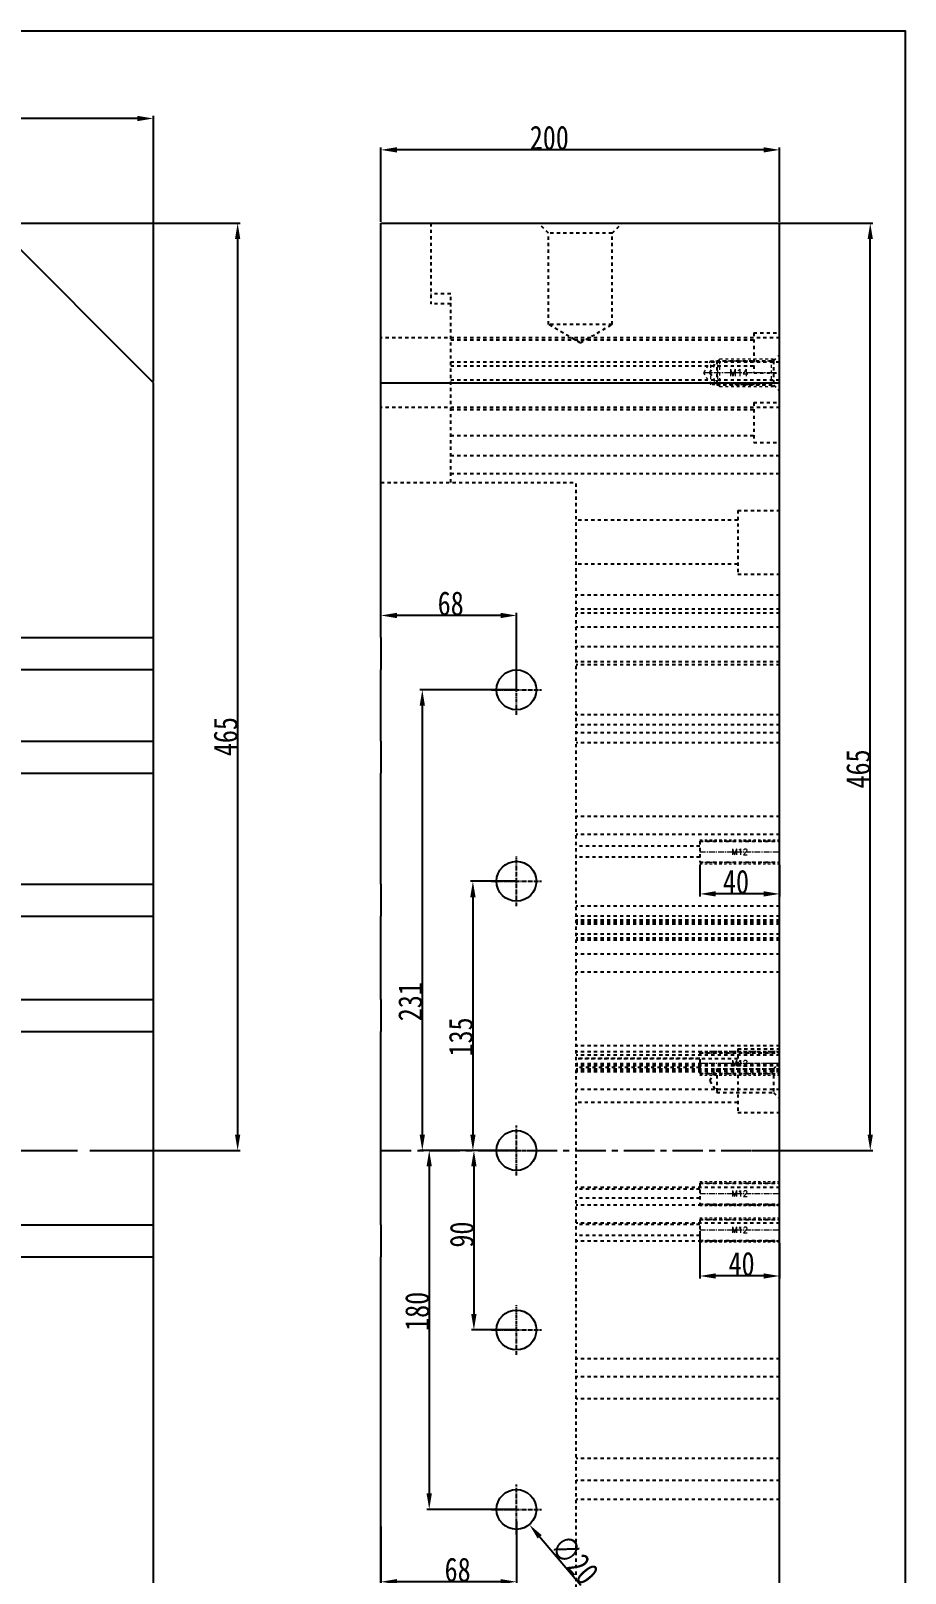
# Model space of a CAD drawing. Header units: millimetres. Extents: x 2673 to 5721, y -10743 to 3474.
# Drawn here: x 4145 to 4583, y -4888 to -4115 of the extents above; entities that cross this region are included whole.
import ezdxf
from ezdxf.enums import TextEntityAlignment as Align

# ---------------------------------------------------------------- set-up
doc = ezdxf.new("R2010")
doc.units = ezdxf.units.MM
doc.header["$LTSCALE"] = 16.335
doc.header["$PDMODE"] = 3
doc.header["$PDSIZE"] = 0.3125
doc.linetypes.add('CENTER', pattern=[0.6, 0.375, -0.075, 0.075, -0.075])
doc.linetypes.add('HIDDEN', pattern=[0.2, 0.1, -0.1])
doc.layers.get('0').update_dxf_attribs({"linetype": 'CONTINUOUS'})
doc.layers.get('Defpoints').update_dxf_attribs({"linetype": 'CONTINUOUS'})
doc.layers.add('DEFAULT_2', color=8, linetype='HIDDEN')
doc.layers.add('screw', color=33, linetype='CONTINUOUS', lineweight=13)
doc.styles.get("Standard").update_dxf_attribs({"font": 'txt', "width": 0.8})
doc.styles.add('TXT', font='txt.shx', dxfattribs={"bigfont": 'gbcbig.shx'})
doc.dimstyles.new('ISO-25', dxfattribs={"dimtxt": 12, "dimasz": 8, "dimexe": 1.25, "dimexo": 0.625, "dimgap": 0, "dimtad": 1, "dimdsep": 46, "dimtxsty": 'Standard', "dimcen": 0, "dimclrd": 4, "dimclre": 4, "dimclrt": 6, "dimazin": 0, "dimtfac": 1, "dimtofl": 0, "dimtmove": 0, "dimatfit": 3, "dimfxl": 0, "dimarcsym": 0})

# ---------------------------------------------------------------- blocks, each defined once
blk = doc.blocks.new('*D638')
at = {"color": 4, "lineweight": -2}
for p, q in [((4320.31, -4210.7), (4320.31, -4173.3)), ((4512.31, -4174.55), (4328.31, -4174.55)), ((4520.31, -4210.7), (4520.31, -4173.3))]:
    blk.add_line(p, q, dxfattribs=at)
at = {"color": 4}
for points in [[(4328.31, -4173.22), (4328.31, -4175.88), (4320.31, -4174.55)], [(4512.31, -4173.22), (4512.31, -4175.88), (4520.31, -4174.55)]]:
    blk.add_solid(points, dxfattribs=at)
at = {"layer": 'Defpoints', "color": 0}
for p in [(4320.31, -4174.55), (4320.31, -4211.32), (4520.31, -4211.32)]:
    blk.add_point(p, dxfattribs=at)
at = {"color": 6, "insert": (4404.79, -4168.55), "char_height": 12, "attachment_point": 5}
blk.add_mtext('200', dxfattribs=at)
blk = doc.blocks.new('*D698')
at = {"color": 4, "lineweight": -2}
for p, q in [((4480.31, -4533.13), (4480.31, -4548.9)), ((4520.31, -4533.13), (4520.31, -4548.9)), ((4512.31, -4547.65), (4488.31, -4547.65))]:
    blk.add_line(p, q, dxfattribs=at)
at = {"color": 4}
for points in [[(4488.31, -4546.31), (4488.31, -4548.98), (4480.31, -4547.65)], [(4512.31, -4546.31), (4512.31, -4548.98), (4520.31, -4547.65)]]:
    blk.add_solid(points, dxfattribs=at)
at = {"layer": 'Defpoints', "color": 0}
for p in [(4480.31, -4532.51), (4520.31, -4532.51), (4480.31, -4547.65)]:
    blk.add_point(p, dxfattribs=at)
at = {"color": 6, "insert": (4498.44, -4541.65), "char_height": 12, "attachment_point": 5}
blk.add_mtext('40', dxfattribs=at)
blk = doc.blocks.new('*D699')
at = {"color": 4, "lineweight": -2}
for p, q in [((4480.31, -4716.76), (4480.31, -4740.5)), ((4520.31, -4722.76), (4520.31, -4740.5)), ((4512.31, -4739.25), (4488.31, -4739.25))]:
    blk.add_line(p, q, dxfattribs=at)
at = {"color": 4}
for points in [[(4488.31, -4737.92), (4488.31, -4740.58), (4480.31, -4739.25)], [(4512.31, -4737.92), (4512.31, -4740.58), (4520.31, -4739.25)]]:
    blk.add_solid(points, dxfattribs=at)
at = {"layer": 'Defpoints', "color": 0}
for p in [(4480.31, -4716.13), (4520.31, -4722.13), (4480.31, -4739.25)]:
    blk.add_point(p, dxfattribs=at)
at = {"color": 6, "insert": (4501.24, -4733.25), "char_height": 12, "attachment_point": 5}
blk.add_mtext('40', dxfattribs=at)
blk = doc.blocks.new('*D768')
at = {"color": 4, "lineweight": -2}
for p, q in [((4481.03, -4211.32), (4567.03, -4211.32)), ((4565.78, -4668.32), (4565.78, -4219.32)), ((4506.58, -4676.32), (4567.03, -4676.32))]:
    blk.add_line(p, q, dxfattribs=at)
at = {"color": 4}
for points in [[(4564.44, -4219.32), (4567.11, -4219.32), (4565.78, -4211.32)], [(4564.44, -4668.32), (4567.11, -4668.32), (4565.78, -4676.32)]]:
    blk.add_solid(points, dxfattribs=at)
at = {"layer": 'Defpoints', "color": 0}
for p in [(4480.4, -4211.32), (4565.78, -4211.32), (4505.96, -4676.32)]:
    blk.add_point(p, dxfattribs=at)
at = {"color": 6, "insert": (4559.78, -4484.99), "char_height": 12, "attachment_point": 5, "rotation": 90}
blk.add_mtext('465', dxfattribs=at)
blk = doc.blocks.new('*D769')
at = {"color": 4, "lineweight": -2}
for p, q in [((4387.69, -4541.32), (4365.21, -4541.32)), ((4366.46, -4549.32), (4366.46, -4668.32)), ((4375.47, -4676.32), (4365.21, -4676.32))]:
    blk.add_line(p, q, dxfattribs=at)
at = {"color": 4}
for points in [[(4365.13, -4549.32), (4367.8, -4549.32), (4366.46, -4541.32)], [(4365.13, -4668.32), (4367.8, -4668.32), (4366.46, -4676.32)]]:
    blk.add_solid(points, dxfattribs=at)
at = {"layer": 'Defpoints', "color": 0}
for p in [(4388.31, -4541.32), (4366.46, -4676.32), (4376.09, -4676.32)]:
    blk.add_point(p, dxfattribs=at)
at = {"color": 6, "insert": (4360.46, -4619.4), "char_height": 12, "attachment_point": 5, "rotation": 90}
blk.add_mtext('135', dxfattribs=at)
blk = doc.blocks.new('*D770')
at = {"color": 4, "lineweight": -2}
for p, q in [((4387.69, -4445.32), (4339.82, -4445.32)), ((4341.07, -4453.32), (4341.07, -4668.32)), ((4353.85, -4676.32), (4339.82, -4676.32))]:
    blk.add_line(p, q, dxfattribs=at)
at = {"color": 4}
for points in [[(4339.74, -4453.32), (4342.41, -4453.32), (4341.07, -4445.32)], [(4339.74, -4668.32), (4342.41, -4668.32), (4341.07, -4676.32)]]:
    blk.add_solid(points, dxfattribs=at)
at = {"layer": 'Defpoints', "color": 0}
for p in [(4388.31, -4445.32), (4341.07, -4676.32), (4354.47, -4676.32)]:
    blk.add_point(p, dxfattribs=at)
at = {"color": 6, "insert": (4335.07, -4601.73), "char_height": 12, "attachment_point": 5, "rotation": 90}
blk.add_mtext('231', dxfattribs=at)
blk = doc.blocks.new('*D771')
at = {"color": 4, "lineweight": -2}
for p, q in [((4387.69, -4676.32), (4365.71, -4676.32)), ((4366.96, -4684.32), (4366.96, -4758.32)), ((4387.69, -4766.32), (4365.71, -4766.32))]:
    blk.add_line(p, q, dxfattribs=at)
at = {"color": 4}
for points in [[(4365.62, -4684.32), (4368.29, -4684.32), (4366.96, -4676.32)], [(4365.62, -4758.32), (4368.29, -4758.32), (4366.96, -4766.32)]]:
    blk.add_solid(points, dxfattribs=at)
at = {"layer": 'Defpoints', "color": 0}
for p in [(4388.31, -4676.32), (4366.96, -4766.32), (4388.31, -4766.32)]:
    blk.add_point(p, dxfattribs=at)
at = {"color": 6, "insert": (4360.96, -4718.5), "char_height": 12, "attachment_point": 5, "rotation": 90}
blk.add_mtext('90', dxfattribs=at)
blk = doc.blocks.new('*D772')
at = {"color": 4, "lineweight": -2}
for p, q in [((4387.69, -4676.32), (4343.3, -4676.32)), ((4344.55, -4684.32), (4344.55, -4848.32)), ((4387.69, -4856.32), (4343.3, -4856.32))]:
    blk.add_line(p, q, dxfattribs=at)
at = {"color": 4}
for points in [[(4343.21, -4684.32), (4345.88, -4684.32), (4344.55, -4676.32)], [(4343.21, -4848.32), (4345.88, -4848.32), (4344.55, -4856.32)]]:
    blk.add_solid(points, dxfattribs=at)
at = {"layer": 'Defpoints', "color": 0}
for p in [(4388.31, -4676.32), (4344.55, -4856.32), (4388.31, -4856.32)]:
    blk.add_point(p, dxfattribs=at)
at = {"color": 6, "insert": (4338.55, -4756.99), "char_height": 12, "attachment_point": 5, "rotation": 90}
blk.add_mtext('180', dxfattribs=at)
blk = doc.blocks.new('*D773')
at = {"color": 4, "lineweight": -2}
for p, q in [((4320.31, -4411.47), (4320.31, -4406.79)), ((4380.31, -4408.04), (4328.31, -4408.04)), ((4388.31, -4444.7), (4388.31, -4406.79))]:
    blk.add_line(p, q, dxfattribs=at)
at = {"color": 4}
for points in [[(4328.31, -4406.71), (4328.31, -4409.37), (4320.31, -4408.04)], [(4380.31, -4406.71), (4380.31, -4409.37), (4388.31, -4408.04)]]:
    blk.add_solid(points, dxfattribs=at)
at = {"layer": 'Defpoints', "color": 0}
for p in [(4320.31, -4408.04), (4320.31, -4412.1), (4388.31, -4445.32)]:
    blk.add_point(p, dxfattribs=at)
at = {"color": 6, "insert": (4355.33, -4402.04), "char_height": 12, "attachment_point": 5}
blk.add_mtext('68', dxfattribs=at)
blk = doc.blocks.new('*D774')
at = {"color": 4, "lineweight": -2}
for p, q in [((4388.31, -4862.34), (4388.31, -4893.83)), ((4320.31, -4864.87), (4320.31, -4893.83)), ((4380.31, -4892.58), (4328.31, -4892.58))]:
    blk.add_line(p, q, dxfattribs=at)
at = {"color": 4}
for points in [[(4328.31, -4891.25), (4328.31, -4893.91), (4320.31, -4892.58)], [(4380.31, -4891.25), (4380.31, -4893.91), (4388.31, -4892.58)]]:
    blk.add_solid(points, dxfattribs=at)
at = {"layer": 'Defpoints', "color": 0}
for p in [(4320.31, -4864.24), (4388.31, -4861.71), (4320.31, -4892.58)]:
    blk.add_point(p, dxfattribs=at)
at = {"color": 6, "insert": (4358.81, -4886.58), "char_height": 12, "attachment_point": 5}
blk.add_mtext('68', dxfattribs=at)
blk = doc.blocks.new('*D775')
at = {"color": 4, "lineweight": -2}
blk.add_line((4420.65, -4894.45), (4399.95, -4870.05), dxfattribs=at)
at = {"color": 4}
blk.add_solid([(4400.97, -4869.19), (4398.94, -4870.91), (4394.78, -4863.95)], dxfattribs=at)
at = {"layer": 'Defpoints', "color": 0}
for p in [(4381.84, -4848.69), (4394.78, -4863.95)]:
    blk.add_point(p, dxfattribs=at)
at = {"color": 6, "insert": (4417.47, -4881.42), "char_height": 12, "attachment_point": 5, "rotation": 310.29925}
blk.add_mtext('∅20', dxfattribs=at)
blk = doc.blocks.new('*D776')
at = {"color": 4, "lineweight": -2}
for p, q in [((4126.8, -4211.32), (4249.69, -4211.32)), ((4248.44, -4219.32), (4248.44, -4668.32)), ((4177.21, -4676.32), (4249.69, -4676.32))]:
    blk.add_line(p, q, dxfattribs=at)
at = {"color": 4}
for points in [[(4247.1, -4219.32), (4249.77, -4219.32), (4248.44, -4211.32)], [(4247.1, -4668.32), (4249.77, -4668.32), (4248.44, -4676.32)]]:
    blk.add_solid(points, dxfattribs=at)
at = {"layer": 'Defpoints', "color": 0}
for p in [(4126.17, -4211.32), (4176.58, -4676.32), (4248.44, -4676.32)]:
    blk.add_point(p, dxfattribs=at)
at = {"color": 6, "insert": (4242.44, -4468.77), "char_height": 12, "attachment_point": 5, "rotation": 90}
blk.add_mtext('465', dxfattribs=at)
blk = doc.blocks.new('*D777')
at = {"color": 4, "lineweight": -2}
for p, q in [((3806.17, -4215.7), (3806.17, -4157.57)), ((4198.17, -4158.82), (3814.17, -4158.82)), ((4206.17, -4290.7), (4206.17, -4157.57))]:
    blk.add_line(p, q, dxfattribs=at)
at = {"color": 4}
for points in [[(3814.17, -4157.49), (3814.17, -4160.15), (3806.17, -4158.82)], [(4198.17, -4157.49), (4198.17, -4160.15), (4206.17, -4158.82)]]:
    blk.add_solid(points, dxfattribs=at)
at = {"layer": 'Defpoints', "color": 0}
for p in [(3806.17, -4158.82), (3806.17, -4216.32), (4206.17, -4291.32)]:
    blk.add_point(p, dxfattribs=at)
at = {"color": 6, "insert": (3959.06, -4152.82), "char_height": 12, "attachment_point": 5}
blk.add_mtext('400', dxfattribs=at)

msp = doc.modelspace()

# ---------------------------------------------------------------- linework, layer by layer
at = {"color": 7, "linetype": 'Continuous'}
for p, q in [((4206.172, -4291.321), (4126.172, -4211.321)), ((4320.313, -4419.119), (4320.313, -4211.321)), ((4320.313, -4211.321), (4520.313, -4211.321)), ((4520.313, -5141.321), (4520.313, -4211.321)), ((4206.172, -5061.321), (4206.172, -4291.321)), ((4320.313, -4291.321), (4520.313, -4291.321)), ((4091.172, -4419.119), (4206.172, -4419.119)), ((4320.313, -4419.119), (4320.513, -4419.119)), ((4320.513, -4435.119), (4320.513, -4419.119)), ((4091.172, -4435.119), (4206.172, -4435.119)), ((4320.313, -4471.121), (4320.313, -4435.119)), ((4320.313, -4435.119), (4320.513, -4435.119)), ((4091.172, -4471.121), (4206.172, -4471.121)), ((4320.313, -4471.121), (4320.513, -4471.121)), ((4320.513, -4487.121), (4320.513, -4471.121)), ((4091.172, -4487.121), (4206.172, -4487.121)), ((4320.313, -4542.827), (4320.313, -4487.121)), ((4320.313, -4487.121), (4320.513, -4487.121)), ((4091.172, -4542.827), (4206.172, -4542.827)), ((4320.313, -4542.827), (4320.513, -4542.827)), ((4320.513, -4558.827), (4320.513, -4542.827)), ((4091.172, -4558.827), (4206.172, -4558.827)), ((4320.313, -4600.655), (4320.313, -4558.827)), ((4320.313, -4558.827), (4320.513, -4558.827)), ((4091.172, -4600.655), (4206.172, -4600.655)), ((4320.313, -4600.655), (4320.513, -4600.655)), ((4320.513, -4616.655), (4320.513, -4600.655)), ((4091.172, -4616.655), (4206.172, -4616.655)), ((4320.313, -4713.607), (4320.313, -4616.655)), ((4320.313, -4616.655), (4320.513, -4616.655)), ((4091.172, -4713.607), (4206.172, -4713.607)), ((4320.313, -4713.607), (4320.513, -4713.607)), ((4320.513, -4729.607), (4320.513, -4713.607)), ((4091.172, -4729.607), (4206.172, -4729.607)), ((4320.313, -5141.321), (4320.313, -4729.607)), ((4320.313, -4729.607), (4320.513, -4729.607))]:
    msp.add_line(p, q, dxfattribs=at)
at = {"color": 1, "linetype": 'CENTER', "ltscale": 0.310989}
for p, q in [((4388.313, -4457.821), (4388.313, -4432.821)), ((4375.813, -4445.321), (4400.813, -4445.321)), ((4388.313, -4553.821), (4388.313, -4528.821)), ((4375.813, -4541.321), (4400.813, -4541.321)), ((4388.313, -4688.821), (4388.313, -4663.821)), ((4375.813, -4676.321), (4400.813, -4676.321)), ((4388.313, -4778.821), (4388.313, -4753.821)), ((4375.813, -4766.321), (4400.813, -4766.321)), ((4388.313, -4868.821), (4388.313, -4843.821)), ((4375.813, -4856.321), (4400.813, -4856.321))]:
    msp.add_line(p, q, dxfattribs=at)
at = {"color": 1, "linetype": 'CENTER', "ltscale": 4.975819}
msp.add_line((3406.172, -4676.321), (4206.172, -4676.321), dxfattribs=at)
at = {"color": 1, "linetype": 'CENTER', "ltscale": 2.487909}
msp.add_line((4320.313, -4676.321), (4520.313, -4676.321), dxfattribs=at)
msp.add_lwpolyline([(3288.384, -4114.87), (4583.295, -4114.87), (4583.295, -5470.508), (3288.384, -5470.508)], close=True)
for centre in [(4388.313, -4445.321), (4388.313, -4541.321), (4388.313, -4676.321), (4388.313, -4766.321), (4388.313, -4856.321)]:
    msp.add_circle(centre, 10)
at = {"layer": 'DEFAULT_2', "color": 8, "linetype": 'HIDDEN'}
for p, q in [((4345.413, -4211.321), (4345.413, -4251.821)), ((4404.313, -4216.321), (4399.313, -4211.321)), ((4436.313, -4216.321), (4441.313, -4211.321)), ((4404.313, -4262.083), (4404.313, -4216.321)), ((4436.313, -4216.321), (4404.313, -4216.321)), ((4436.313, -4262.083), (4436.313, -4216.321)), ((4355.313, -4246.821), (4345.413, -4246.821)), ((4355.313, -4251.821), (4345.413, -4251.821)), ((4355.313, -4341.321), (4355.313, -4246.821)), ((4520.313, -4268.821), (4320.313, -4268.821)), ((4420.313, -4271.321), (4404.313, -4262.083)), ((4436.313, -4262.083), (4404.313, -4262.083)), ((4420.313, -4271.321), (4436.313, -4262.083)), ((4507.313, -4266.321), (4507.313, -4286.321)), ((4507.313, -4266.321), (4520.313, -4266.321)), ((4355.313, -4269.821), (4507.313, -4269.821)), ((4355.313, -4280.821), (4520.313, -4280.821)), ((4355.313, -4282.821), (4507.313, -4282.821)), ((4485.313, -4286.321), (4488.777, -4280.321)), ((4488.777, -4280.321), (4488.777, -4292.321)), ((4488.777, -4280.321), (4517.313, -4280.321)), ((4517.313, -4280.321), (4520.313, -4277.321)), ((4517.313, -4280.321), (4517.313, -4292.321)), ((4355.313, -4289.821), (4520.313, -4289.821)), ((4485.313, -4286.321), (4488.777, -4292.321)), ((4488.777, -4292.321), (4517.313, -4292.321)), ((4507.313, -4286.321), (4520.313, -4286.321)), ((4517.313, -4292.321), (4520.313, -4295.321)), ((4520.313, -4303.821), (4320.313, -4303.821)), ((4355.313, -4304.821), (4507.313, -4304.821)), ((4507.313, -4301.321), (4507.313, -4321.321)), ((4507.313, -4301.321), (4520.313, -4301.321)), ((4355.313, -4317.821), (4507.313, -4317.821)), ((4507.313, -4321.321), (4520.313, -4321.321)), ((4355.313, -4327.821), (4520.313, -4327.821)), ((4355.313, -4336.821), (4520.313, -4336.821)), ((4320.313, -4341.321), (4418.313, -4341.321)), ((4418.313, -4941.321), (4418.313, -4341.321)), ((4499.313, -4360.321), (4418.313, -4360.321)), ((4499.313, -4355.321), (4520.313, -4355.321)), ((4499.313, -4355.326), (4499.313, -4387.315)), ((4499.313, -4382.321), (4418.313, -4382.321)), ((4499.313, -4387.321), (4520.313, -4387.321)), ((4520.313, -4397.821), (4418.313, -4397.821)), ((4520.313, -4404.821), (4418.313, -4404.821)), ((4520.313, -4406.821), (4418.313, -4406.821)), ((4520.313, -4413.821), (4418.313, -4413.821)), ((4520.313, -4423.821), (4418.313, -4423.821)), ((4520.313, -4431.321), (4418.313, -4431.321)), ((4520.313, -4432.821), (4418.313, -4432.821)), ((4520.313, -4457.821), (4418.313, -4457.821)), ((4520.313, -4462.821), (4418.313, -4462.821)), ((4520.313, -4466.821), (4418.313, -4466.821)), ((4520.313, -4471.821), (4418.313, -4471.821)), ((4520.313, -4508.821), (4418.313, -4508.821)), ((4520.313, -4517.821), (4418.313, -4517.821)), ((4480.313, -4523.759), (4418.313, -4523.759)), ((4480.313, -4521.259), (4520.313, -4521.259)), ((4480.313, -4521.264), (4480.313, -4531.755)), ((4480.313, -4529.259), (4418.313, -4529.259)), ((4480.313, -4531.759), (4520.313, -4531.759)), ((4520.313, -4553.821), (4418.313, -4553.821)), ((4520.313, -4558.821), (4418.313, -4558.821)), ((4520.313, -4560.821), (4418.313, -4560.821)), ((4520.313, -4561.821), (4418.313, -4561.821)), ((4520.313, -4562.821), (4418.313, -4562.821)), ((4520.313, -4567.821), (4418.313, -4567.821)), ((4520.313, -4569.821), (4418.313, -4569.821)), ((4520.313, -4570.821), (4418.313, -4570.821)), ((4520.313, -4577.821), (4418.313, -4577.821)), ((4520.313, -4586.821), (4418.313, -4586.821)), ((4520.313, -4623.821), (4418.313, -4623.821)), ((4520.313, -4626.842), (4418.313, -4626.842)), ((4520.313, -4628.517), (4418.313, -4628.517)), ((4480.313, -4630.271), (4418.313, -4630.271)), ((4499.313, -4630.321), (4418.313, -4630.321)), ((4480.313, -4627.271), (4520.313, -4627.271)), ((4480.313, -4627.276), (4480.313, -4637.766)), ((4499.313, -4625.321), (4520.313, -4625.321)), ((4499.313, -4625.326), (4499.313, -4657.315)), ((4517.313, -4635.321), (4520.313, -4632.321)), ((4520.313, -4632.821), (4418.313, -4632.821)), ((4520.313, -4633.842), (4418.313, -4633.842)), ((4480.313, -4634.771), (4418.313, -4634.771)), ((4520.313, -4635.517), (4418.313, -4635.517)), ((4520.313, -4635.821), (4418.313, -4635.821)), ((4520.313, -4636.821), (4418.313, -4636.821)), ((4480.313, -4637.771), (4520.313, -4637.771)), ((4485.313, -4641.321), (4488.777, -4635.321)), ((4488.777, -4635.321), (4488.777, -4647.321)), ((4488.777, -4635.321), (4517.313, -4635.321)), ((4517.313, -4635.321), (4517.313, -4647.321)), ((4520.313, -4645.821), (4418.313, -4645.821)), ((4485.313, -4641.321), (4488.777, -4647.321)), ((4488.777, -4647.321), (4517.313, -4647.321)), ((4517.313, -4647.321), (4520.313, -4650.321)), ((4499.313, -4652.321), (4418.313, -4652.321)), ((4499.313, -4657.321), (4520.313, -4657.321)), ((4480.313, -4692.69), (4520.313, -4692.69)), ((4480.313, -4692.695), (4480.313, -4703.185)), ((4520.313, -4694.821), (4418.313, -4694.821)), ((4480.313, -4695.69), (4418.313, -4695.69)), ((4480.313, -4700.19), (4418.313, -4700.19)), ((4520.313, -4703.821), (4418.313, -4703.821)), ((4480.313, -4703.19), (4520.313, -4703.19)), ((4520.313, -4712.821), (4418.313, -4712.821)), ((4480.313, -4713.382), (4418.313, -4713.382)), ((4480.313, -4710.882), (4520.313, -4710.882)), ((4480.313, -4710.887), (4480.313, -4721.377)), ((4480.313, -4718.882), (4418.313, -4718.882)), ((4520.313, -4721.821), (4418.313, -4721.821)), ((4480.313, -4721.382), (4520.313, -4721.382)), ((4520.313, -4780.821), (4418.313, -4780.821)), ((4520.313, -4789.821), (4418.313, -4789.821)), ((4520.313, -4800.821), (4418.313, -4800.821)), ((4520.313, -4830.821), (4418.313, -4830.821)), ((4520.313, -4841.821), (4418.313, -4841.821)), ((4520.313, -4851.321), (4418.313, -4851.321))]:
    msp.add_line(p, q, dxfattribs=at)
at = {"layer": 'screw', "color": 8, "linetype": 'HIDDEN', "ltscale": 0.870768}
for p, q in [((4482.348, -4286.321), (4485.813, -4280.321)), ((4485.813, -4280.321), (4516.313, -4280.321)), ((4485.813, -4292.321), (4485.813, -4280.321)), ((4516.313, -4280.321), (4517.313, -4279.321)), ((4516.313, -4292.321), (4516.313, -4280.321)), ((4485.813, -4292.321), (4482.348, -4286.321)), ((4516.313, -4292.321), (4485.813, -4292.321)), ((4517.313, -4293.321), (4516.313, -4292.321))]:
    msp.add_line(p, q, dxfattribs=at)
at = {"layer": 'screw', "color": 92, "linetype": 'HIDDEN', "ltscale": 0.870768}
for p, q in [((4489.313, -4280.321), (4490.313, -4279.321)), ((4489.313, -4292.321), (4489.313, -4280.321)), ((4490.313, -4279.321), (4517.313, -4279.321)), ((4490.313, -4293.321), (4490.313, -4279.321)), ((4490.313, -4293.321), (4489.313, -4292.321)), ((4517.313, -4293.321), (4490.313, -4293.321))]:
    msp.add_line(p, q, dxfattribs=at)
at = {"layer": 'screw', "color": 1, "linetype": 'CENTER', "ltscale": 0.54423}
msp.add_line((4517.313, -4286.321), (4482.348, -4286.321), dxfattribs=at)
at = {"layer": 'screw', "color": 92, "linetype": 'HIDDEN', "ltscale": 0.746373}
for p, q in [((4480.313, -4520.509), (4520.313, -4520.509)), ((4480.313, -4532.509), (4520.313, -4532.509)), ((4480.313, -4626.521), (4520.313, -4626.521)), ((4480.313, -4638.521), (4520.313, -4638.521)), ((4480.313, -4691.94), (4520.313, -4691.94)), ((4480.313, -4703.94), (4520.313, -4703.94)), ((4480.313, -4710.132), (4520.313, -4710.132)), ((4480.313, -4722.132), (4520.313, -4722.132))]:
    msp.add_line(p, q, dxfattribs=at)
at = {"layer": 'screw', "color": 8, "linetype": 'HIDDEN', "ltscale": 0.746373}
for p, q in [((4480.313, -4521.259), (4520.313, -4521.259)), ((4480.313, -4531.759), (4520.313, -4531.759)), ((4480.313, -4627.271), (4520.313, -4627.271)), ((4480.313, -4637.771), (4520.313, -4637.771)), ((4480.313, -4692.69), (4520.313, -4692.69)), ((4480.313, -4703.19), (4520.313, -4703.19)), ((4480.313, -4710.882), (4520.313, -4710.882)), ((4480.313, -4721.382), (4520.313, -4721.382))]:
    msp.add_line(p, q, dxfattribs=at)
at = {"layer": 'screw', "color": 1, "linetype": 'CENTER', "ltscale": 0.466483}
for p, q in [((4480.313, -4526.509), (4520.313, -4526.509)), ((4480.313, -4632.521), (4520.313, -4632.521)), ((4480.313, -4697.94), (4520.313, -4697.94)), ((4480.313, -4716.132), (4520.313, -4716.132))]:
    msp.add_line(p, q, dxfattribs=at)

# ---------------------------------------------------------------- texts
at = {"layer": 'screw', "color": 6, "linetype": 'HIDDEN', "ltscale": 0.870768, "style": 'TXT'}
msp.add_text('M14', height=3.5, dxfattribs=at).set_placement((4499.83, -4286.321), align=Align.MIDDLE)
at = {"layer": 'screw', "color": 6, "linetype": 'HIDDEN', "ltscale": 0.746373, "style": 'TXT'}
for p in [(4500.313, -4526.509), (4500.313, -4632.521), (4500.313, -4697.94), (4500.313, -4716.132)]:
    msp.add_text('M12', height=3, dxfattribs=at).set_placement(p, align=Align.MIDDLE)

# ---------------------------------------------------------------- dimensions: what is measured, and where the dimension line sits
for base, p1, p2, picture, middle in [((3806.172, -4158.821), (4206.172, -4291.321), (3806.172, -4216.321), '*D777', (3959.064, -4158.821)), ((4320.313, -4174.55), (4520.313, -4211.321), (4320.313, -4211.321), '*D638', (4404.79, -4174.55)), ((4320.313, -4408.041), (4388.313, -4445.321), (4320.313, -4412.099), '*D773', (4355.327, -4408.041)), ((4480.313, -4547.646), (4520.313, -4532.509), (4480.313, -4532.509), '*D698', (4498.442, -4547.646)), ((4480.313, -4739.25), (4520.313, -4722.132), (4480.313, -4716.132), '*D699', (4501.239, -4739.25)), ((4320.313, -4892.58), (4388.313, -4861.711), (4320.313, -4864.241), '*D774', (4358.806, -4892.58))]:
    dim = msp.add_linear_dim(base=base, p1=p1, p2=p2, dimstyle='ISO-25', override={"dimfxl": 1.25})
    dim.commit()
    dim.dimension.update_dxf_attribs({"geometry": picture, "text_midpoint": middle, "dimtype": 160})
for base, p1, p2, picture, middle in [((4248.435, -4676.321), (4126.172, -4211.321), (4176.584, -4676.321), '*D776', (4248.435, -4468.771)), ((4565.776, -4211.321), (4505.958, -4676.321), (4480.402, -4211.321), '*D768', (4565.776, -4484.987)), ((4341.072, -4676.321), (4388.313, -4445.321), (4354.473, -4676.321), '*D770', (4341.072, -4601.728)), ((4366.462, -4676.321), (4388.313, -4541.321), (4376.092, -4676.321), '*D769', (4366.462, -4619.401)), ((4344.547, -4856.321), (4388.313, -4676.321), (4388.313, -4856.321), '*D772', (4344.547, -4756.989)), ((4366.958, -4766.321), (4388.313, -4676.321), (4388.313, -4766.321), '*D771', (4366.958, -4718.504))]:
    dim = msp.add_linear_dim(base=base, p1=p1, p2=p2, angle=90, dimstyle='ISO-25', override={"dimfxl": 1.25})
    dim.commit()
    dim.dimension.update_dxf_attribs({"geometry": picture, "text_midpoint": middle, "dimtype": 160})
dim = msp.add_diameter_dim_2p(p1=(4381.845, -4848.694), p2=(4394.78, -4863.948), dimstyle='ISO-25', override={"dimfxl": 1.25})
dim.commit()
dim.dimension.update_dxf_attribs({"geometry": '*D775', "text_midpoint": (4417.466, -4881.422)})

doc.saveas('drawing.dxf')
